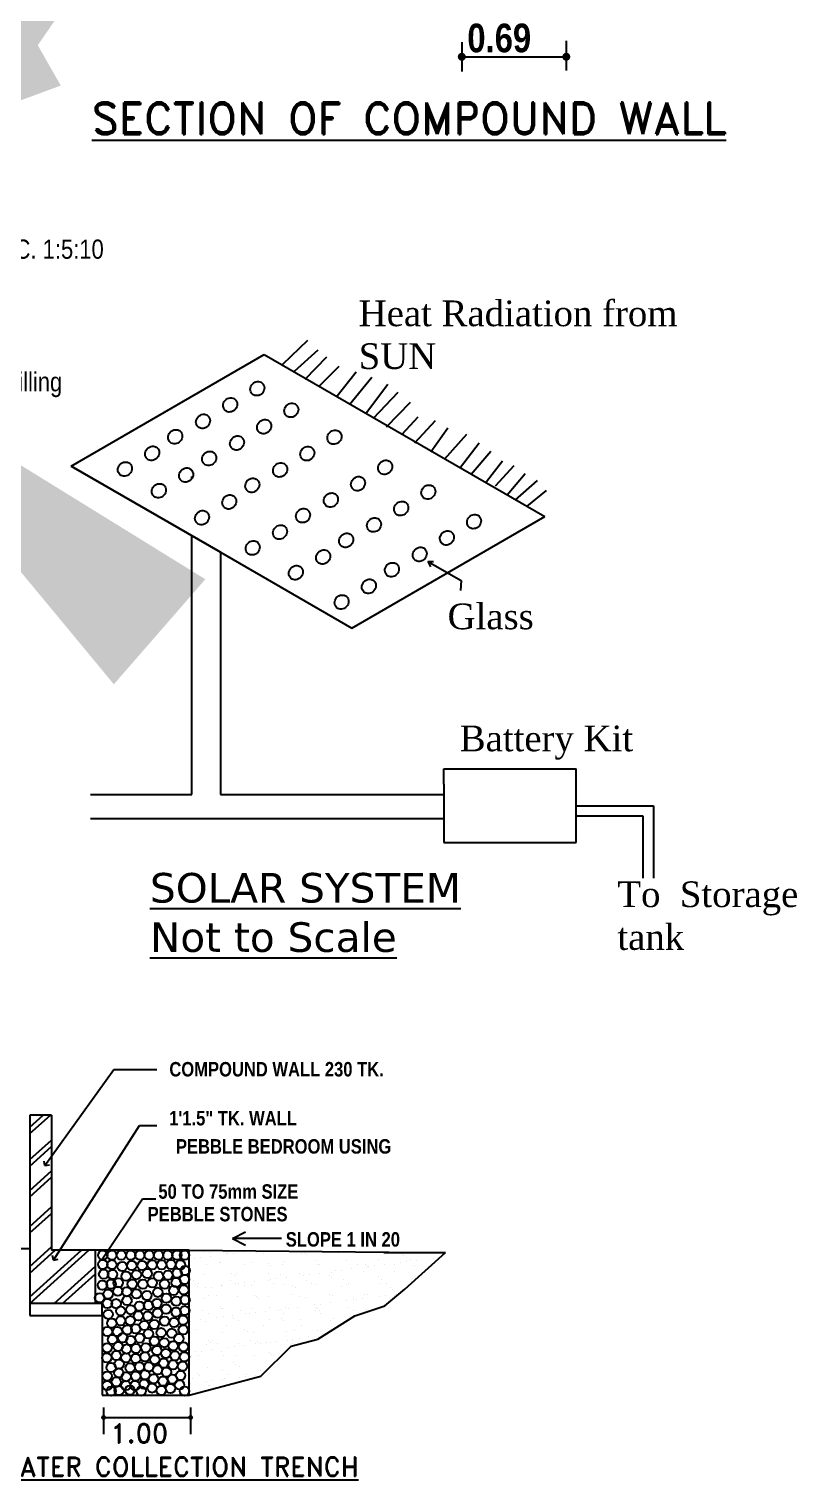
# Model space of a CAD drawing. Header units: metres. Extents: x 826 to 1433, y -826 to -586.
# Drawn here: x 1304.3 to 1312.45, y -790.12 to -774.71 of the extents above; entities that cross this region are included whole.
import ezdxf

# ---------------------------------------------------------------- set-up
doc = ezdxf.new("R2010")
doc.units = ezdxf.units.M
doc.layers.add('hatch', color=8, linetype='Continuous')
doc.layers.add('wall', color=2, linetype='Continuous')
doc.layers.add('text', color=7, linetype='Continuous', lineweight=25)
doc.styles.add('in', font='verdana.ttf', dxfattribs={"height": 8})
doc.styles.add('R1', font='swisscb.ttf')
doc.styles.add('ROMAND', font='ROMAND.SHX')
doc.styles.get("Standard").update_dxf_attribs({"font": 'swissck.ttf'})
doc.dimstyles.new('mohan', dxfattribs={"dimtxt": 9, "dimasz": 4.5, "dimexe": 4.5, "dimexo": 9, "dimgap": 0.0625, "dimtad": 0, "dimdec": 4, "dimzin": 0, "dimdsep": 46, "dimlunit": 4, "dimtxsty": 'Standard', "dimblk": 'ARCHTICK', "dimcen": 0.09, "dimclrd": 9, "dimclre": 9, "dimclrt": 7, "dimadec": 0, "dimazin": 0, "dimtfac": 1, "dimtdec": 4, "dimtix": 1, "dimtofl": 0, "dimtmove": 2, "dimatfit": 0, "dimfxl": 0, "dimtolj": 1, "dimtzin": 0, "dimlwd": -1, "dimarcsym": 0})

# ---------------------------------------------------------------- blocks, each defined once
blk = doc.blocks.new('*X304')
at = {"color": 0}
for p, q in [((-1055.1, 523.63), (-1055.1, 523.63)), ((-1053.51, 523.86), (-1053.51, 523.86)), ((-1052.59, 523.01), (-1052.59, 523.01)), ((-1045.6, 522.93), (-1045.6, 522.93)), ((-1042.64, 522.97), (-1042.64, 522.97)), ((-1038.58, 523.5), (-1038.58, 523.5)), ((-1033.21, 523.41), (-1033.21, 523.41)), ((-1030.03, 522.96), (-1030.03, 522.96)), ((-1014.46, 522.99), (-1014.46, 522.99)), ((-1013.2, 523.24), (-1013.2, 523.24)), ((-998.89, 523.02), (-998.89, 523.02)), ((-983.32, 523.05), (-983.32, 523.05)), ((-967.75, 523.08), (-967.75, 523.08)), ((-1058.7, 520.85), (-1058.7, 520.85)), ((-1056.1, 521.2), (-1056.1, 521.2)), ((-1053.58, 518.07), (-1053.58, 518.07)), ((-1052.03, 521.73), (-1052.03, 521.73)), ((-1048.24, 519.03), (-1048.24, 519.03)), ((-1048.04, 519.17), (-1048.04, 519.17)), ((-1045.24, 522.62), (-1045.24, 522.62)), ((-1038.01, 518.1), (-1038.01, 518.1)), ((-1035.25, 519.11), (-1035.25, 519.11)), ((-1028.23, 518.85), (-1028.23, 518.85)), ((-1027.31, 518.01), (-1027.31, 518.01)), ((-1022.44, 518.13), (-1022.44, 518.13)), ((-1021.74, 519.59), (-1021.74, 519.59)), ((-1012.28, 522.4), (-1012.28, 522.4)), ((-1008.66, 519.76), (-1008.66, 519.76)), ((-1007.93, 518.41), (-1007.93, 518.41)), ((-1006.87, 518.15), (-1006.87, 518.15)), ((-995.87, 519.7), (-995.87, 519.7)), ((-992.9, 522.8), (-992.9, 522.8)), ((-991.3, 518.18), (-991.3, 518.18)), ((-987.92, 518.24), (-987.92, 518.24)), ((-987, 517.4), (-987, 517.4)), ((-986.8, 517.37), (-986.8, 517.37)), ((-984.2, 517.72), (-984.2, 517.72)), ((-982.36, 520.19), (-982.36, 520.19)), ((-980.13, 518.25), (-980.13, 518.25)), ((-975.73, 518.21), (-975.73, 518.21)), ((-973.34, 519.15), (-973.34, 519.15)), ((-972.89, 522.63), (-972.89, 522.63)), ((-971.97, 521.78), (-971.97, 521.78)), ((-970.74, 519.49), (-970.74, 519.49)), ((-969.27, 520.35), (-969.27, 520.35)), ((-967.62, 517.8), (-967.62, 517.8)), ((-966.67, 520.02), (-966.67, 520.02)), ((-960.16, 518.24), (-960.16, 518.24)), ((-959.88, 520.92), (-959.88, 520.92)), ((-957.28, 521.26), (-957.28, 521.26)), ((-1059.24, 511.73), (-1059.24, 511.73)), ((-1054.78, 513.99), (-1054.78, 513.99)), ((-1043.67, 511.76), (-1043.67, 511.76)), ((-1043.26, 514.47), (-1043.26, 514.47)), ((-1042.34, 513.62), (-1042.34, 513.62)), ((-1041.28, 514.48), (-1041.28, 514.48)), ((-1033.97, 511.16), (-1033.97, 511.16)), ((-1028.19, 514.65), (-1028.19, 514.65)), ((-1028.1, 511.78), (-1028.1, 511.78)), ((-1027.17, 512.06), (-1027.17, 512.06)), ((-1024.57, 512.4), (-1024.57, 512.4)), ((-1022.96, 514.02), (-1022.96, 514.02)), ((-1020.51, 512.94), (-1020.51, 512.94)), ((-1015.4, 514.59), (-1015.4, 514.59)), ((-1013.72, 513.83), (-1013.72, 513.83)), ((-1012.53, 511.81), (-1012.53, 511.81)), ((-1011.11, 514.17), (-1011.11, 514.17)), ((-1007.05, 514.71), (-1007.05, 514.71)), ((-1002.95, 513.85), (-1002.95, 513.85)), ((-1002.03, 513.01), (-1002.03, 513.01)), ((-1001.89, 515.07), (-1001.89, 515.07)), ((-1000.26, 515.6), (-1000.26, 515.6)), ((-997.65, 515.94), (-997.65, 515.94)), ((-996.96, 511.84), (-996.96, 511.84)), ((-993.59, 516.48), (-993.59, 516.48)), ((-988.81, 515.24), (-988.81, 515.24)), ((-982.65, 513.41), (-982.65, 513.41)), ((-981.39, 511.87), (-981.39, 511.87)), ((-976.02, 515.18), (-976.02, 515.18)), ((-1060.88, 507.62), (-1060.88, 507.62)), ((-1060.81, 509.37), (-1060.81, 509.37)), ((-1058.29, 510.08), (-1058.29, 510.08)), ((-1057.37, 509.23), (-1057.37, 509.23)), ((-1057.14, 510.38), (-1057.14, 510.38)), ((-1054.09, 508.51), (-1054.09, 508.51)), ((-1053.02, 505.25), (-1053.02, 505.25)), ((-1051.49, 508.86), (-1051.49, 508.86)), ((-1049.55, 505.55), (-1049.55, 505.55)), ((-1047.72, 509.53), (-1047.72, 509.53)), ((-1047.42, 509.39), (-1047.42, 509.39)), ((-1041.57, 510.41), (-1041.57, 510.41)), ((-1040.96, 504.85), (-1040.96, 504.85)), ((-1040.63, 510.29), (-1040.63, 510.29)), ((-1038.03, 510.63), (-1038.03, 510.63)), ((-1037.99, 509.63), (-1037.99, 509.63)), ((-1034.93, 509.47), (-1034.93, 509.47)), ((-1033.97, 505.58), (-1033.97, 505.58)), ((-1033.02, 505.07), (-1033.02, 505.07)), ((-1027.87, 505.01), (-1027.87, 505.01)), ((-1025.99, 510.44), (-1025.99, 510.44)), ((-1021.43, 509.96), (-1021.43, 509.96)), ((-1018.4, 505.61), (-1018.4, 505.61)), ((-1017.98, 509.46), (-1017.98, 509.46)), ((-1017.06, 508.62), (-1017.06, 508.62)), ((-1015.08, 504.95), (-1015.08, 504.95)), ((-1010.42, 510.47), (-1010.42, 510.47)), ((-1008.34, 510.13), (-1008.34, 510.13)), ((-1002.83, 505.63), (-1002.83, 505.63)), ((-1001.58, 505.44), (-1001.58, 505.44)), ((-997.68, 509.02), (-997.68, 509.02)), ((-995.55, 510.07), (-995.55, 510.07)), ((-994.85, 510.5), (-994.85, 510.5)), ((-988.49, 505.61), (-988.49, 505.61)), ((-987.26, 505.66), (-987.26, 505.66)), ((-982.19, 505.03), (-982.19, 505.03)), ((-982.05, 510.55), (-982.05, 510.55)), ((-979.59, 505.38), (-979.59, 505.38)), ((-979.28, 510.53), (-979.28, 510.53)), ((-977.68, 508.85), (-977.68, 508.85)), ((-976.75, 508), (-976.75, 508)), ((-975.7, 505.54), (-975.7, 505.54)), ((-975.52, 505.91), (-975.52, 505.91)), ((-968.96, 510.72), (-968.96, 510.72)), ((-1060.5, 499.73), (-1060.5, 499.73)), ((-1055.21, 499.21), (-1055.21, 499.21)), ((-1054.47, 504.36), (-1054.47, 504.36)), ((-1048.05, 500.69), (-1048.05, 500.69)), ((-1047.41, 499.9), (-1047.41, 499.9)), ((-1047.12, 499.84), (-1047.12, 499.84)), ((-1039.64, 499.24), (-1039.64, 499.24)), ((-1034.62, 499.84), (-1034.62, 499.84)), ((-1032.09, 504.23), (-1032.09, 504.23)), ((-1029.36, 498.82), (-1029.36, 498.82)), ((-1027.74, 500.24), (-1027.74, 500.24)), ((-1024.06, 499.26), (-1024.06, 499.26)), ((-1022.56, 499.72), (-1022.56, 499.72)), ((-1021.11, 500.33), (-1021.11, 500.33)), ((-1019.96, 500.06), (-1019.96, 500.06)), ((-1015.9, 500.6), (-1015.9, 500.6)), ((-1012.71, 504.63), (-1012.71, 504.63)), ((-1009.11, 501.49), (-1009.11, 501.49)), ((-1008.49, 499.29), (-1008.49, 499.29)), ((-1008.03, 500.49), (-1008.03, 500.49)), ((-1007.74, 500.07), (-1007.74, 500.07)), ((-1006.81, 499.23), (-1006.81, 499.23)), ((-1006.5, 501.83), (-1006.5, 501.83)), ((-1002.44, 502.37), (-1002.44, 502.37)), ((-995.65, 503.26), (-995.65, 503.26)), ((-995.24, 500.43), (-995.24, 500.43)), ((-993.04, 503.61), (-993.04, 503.61)), ((-992.92, 499.32), (-992.92, 499.32)), ((-992.71, 504.46), (-992.71, 504.46)), ((-991.78, 503.62), (-991.78, 503.62)), ((-988.98, 504.14), (-988.98, 504.14)), ((-987.43, 499.63), (-987.43, 499.63)), ((-1061.08, 493), (-1061.08, 493)), ((-1060.34, 494.75), (-1060.34, 494.75)), ((-1056.27, 495.28), (-1056.27, 495.28)), ((-1054.15, 494.73), (-1054.15, 494.73)), ((-1053.1, 497.86), (-1053.1, 497.86)), ((-1049.48, 496.17), (-1049.48, 496.17)), ((-1046.88, 496.52), (-1046.88, 496.52)), ((-1045.51, 493.03), (-1045.51, 493.03)), ((-1042.81, 497.05), (-1042.81, 497.05)), ((-1042.77, 495.86), (-1042.77, 495.86)), ((-1040.65, 495.21), (-1040.65, 495.21)), ((-1037.53, 497.89), (-1037.53, 497.89)), ((-1036.02, 497.95), (-1036.02, 497.95)), ((-1033.42, 498.29), (-1033.42, 498.29)), ((-1029.94, 493.06), (-1029.94, 493.06)), ((-1027.56, 495.38), (-1027.56, 495.38)), ((-1022.77, 495.68), (-1022.77, 495.68)), ((-1021.96, 497.92), (-1021.96, 497.92)), ((-1021.85, 494.84), (-1021.85, 494.84)), ((-1014.77, 495.32), (-1014.77, 495.32)), ((-1014.37, 493.09), (-1014.37, 493.09)), ((-1006.39, 497.95), (-1006.39, 497.95)), ((-1002.46, 495.24), (-1002.46, 495.24)), ((-1001.26, 495.8), (-1001.26, 495.8)), ((-1060.18, 490.1), (-1060.18, 490.1)), ((-1057.8, 491.47), (-1057.8, 491.47)), ((-1052.83, 486.91), (-1052.83, 486.91)), ((-1047.09, 490.27), (-1047.09, 490.27)), ((-1037.8, 491.3), (-1037.8, 491.3)), ((-1036.88, 490.45), (-1036.88, 490.45)), ((-1034.3, 490.21), (-1034.3, 490.21)), ((-1020.8, 490.69), (-1020.8, 490.69)), ((-1017.95, 487.38), (-1017.95, 487.38)), ((-1017.5, 490.85), (-1017.5, 490.85)), ((-1015.35, 487.72), (-1015.35, 487.72)), ((-1011.29, 488.26), (-1011.29, 488.26)), ((-1007.71, 490.86), (-1007.71, 490.86)), ((-1058.33, 482.06), (-1058.33, 482.06)), ((-1055.73, 482.41), (-1055.73, 482.41)), ((-1053.84, 485.09), (-1053.84, 485.09)), ((-1051.91, 486.06), (-1051.91, 486.06)), ((-1051.66, 482.94), (-1051.66, 482.94)), ((-1051.17, 486.69), (-1051.17, 486.69)), ((-1049.06, 485.34), (-1049.06, 485.34)), ((-1047.56, 482.08), (-1047.56, 482.08)), ((-1044.87, 483.84), (-1044.87, 483.84)), ((-1042.27, 484.18), (-1042.27, 484.18)), ((-1040.33, 485.58), (-1040.33, 485.58)), ((-1038.2, 484.71), (-1038.2, 484.71)), ((-1035.6, 486.72), (-1035.6, 486.72)), ((-1033.49, 485.37), (-1033.49, 485.37)), ((-1032.53, 486.47), (-1032.53, 486.47)), ((-1031.41, 485.61), (-1031.41, 485.61)), ((-1028.81, 485.95), (-1028.81, 485.95)), ((-1027.55, 481.9), (-1027.55, 481.9)), ((-1027.24, 485.75), (-1027.24, 485.75)), ((-1026.63, 481.06), (-1026.63, 481.06)), ((-1024.75, 486.49), (-1024.75, 486.49)), ((-1020.03, 486.74), (-1020.03, 486.74)), ((-1017.92, 485.4), (-1017.92, 485.4)), ((-1059.87, 480.47), (-1059.87, 480.47)), ((-1057.04, 480.48), (-1057.04, 480.48)), ((-1053.52, 475.46), (-1053.52, 475.46)), ((-1046.78, 480.63), (-1046.78, 480.63)), ((-1042.58, 477.52), (-1042.58, 477.52)), ((-1041.66, 476.67), (-1041.66, 476.67)), ((-1041.47, 480.51), (-1041.47, 480.51)), ((-1040.02, 475.94), (-1040.02, 475.94)), ((-1033.99, 480.57), (-1033.99, 480.57)), ((-1025.9, 480.54), (-1025.9, 480.54)), ((-1060.59, 472.8), (-1060.59, 472.8)), ((-1060.51, 468.83), (-1060.51, 468.83)), ((-1059.55, 470.83), (-1059.55, 470.83)), ((-1057.61, 473.13), (-1057.61, 473.13)), ((-1056.69, 472.28), (-1056.69, 472.28)), ((-1053.72, 469.73), (-1053.72, 469.73)), ((-1051.12, 470.07), (-1051.12, 470.07)), ((-1047.13, 474.17), (-1047.13, 474.17)), ((-1047.05, 470.6), (-1047.05, 470.6)), ((-1046.46, 471), (-1046.46, 471)), ((-1045.02, 472.82), (-1045.02, 472.82)), ((-1040.26, 471.5), (-1040.26, 471.5)), ((-1037.66, 471.84), (-1037.66, 471.84)), ((-1037.31, 472.69), (-1037.31, 472.69)), ((-1033.59, 472.38), (-1033.59, 472.38)), ((-1031.56, 474.19), (-1031.56, 474.19)), ((-1053, 467.96), (-1053, 467.96)), ((-1052.34, 468.3), (-1052.34, 468.3))]:
    blk.add_line(p, q, dxfattribs=at)
blk = doc.blocks.new('_ArchTick')
at = {"color": 0, "lineweight": 0, "const_width": 0.15}
blk.add_lwpolyline([(-0.5, -0.5), (0.5, 0.5)], dxfattribs=at)

msp = doc.modelspace()

# ---------------------------------------------------------------- linework, layer by layer
at = {"color": 7}
for p, q in [((1308.89321, -774.85235), (1308.89321, -775.16588)), ((1310.00338, -774.84029), (1310.00338, -775.15382)), ((1308.89321, -775.00911), (1310.00338, -775.00911)), ((1306.9919, -778.27447), (1307.2579, -778.02014)), ((1307.11719, -778.34815), (1307.36619, -778.1226)), ((1307.2296, -778.43273), (1307.46164, -778.19535)), ((1307.38357, -778.5043), (1307.59204, -778.29609)), ((1307.56917, -778.60794), (1307.77291, -778.3536)), ((1307.70206, -778.70092), (1307.93949, -778.41176)), ((1307.87, -778.79924), (1308.10743, -778.48694)), ((1307.95603, -778.84544), (1308.21826, -778.569)), ((1308.09443, -778.94), (1308.34937, -778.67812)), ((1308.26018, -779.01855), (1308.42959, -778.83187)), ((1308.39401, -779.11025), (1308.61296, -778.87257)), ((1308.56536, -779.20533), (1308.74623, -778.94863)), ((1308.70816, -779.28138), (1308.94615, -779.01518)), ((1308.87951, -779.36695), (1309.07943, -779.11025)), ((1308.99375, -779.44301), (1309.20319, -779.19582)), ((1309.15559, -779.51906), (1309.32694, -779.3004)), ((1309.25078, -779.5666), (1309.4507, -779.34793)), ((1309.37454, -779.66167), (1309.56494, -779.4335)), ((1309.46022, -779.71872), (1309.69822, -779.50956)), ((1309.58398, -779.78527), (1309.79342, -779.61414)), ((1308.53168, -780.37065), (1308.59348, -780.36933)), ((1308.53168, -780.37065), (1308.56229, -780.42436)), ((1308.53168, -780.37065), (1308.88507, -780.571)), ((1308.88507, -780.571), (1308.87806, -780.67652)), ((1304.46509, -786.78456), (1305.19639, -785.76447)), ((1305.19639, -785.76447), (1305.65346, -785.76447)), ((1304.30584, -786.24813), (1304.30584, -787.76096)), ((1304.30584, -786.44527), (1304.52448, -786.24813)), ((1304.30584, -786.37622), (1304.4479, -786.24813)), ((1304.53661, -786.24813), (1304.30584, -786.24813)), ((1304.53661, -786.24813), (1304.53661, -787.68404)), ((1304.5565, -787.78943), (1305.47063, -786.35825)), ((1305.47063, -786.35825), (1305.65346, -786.35825)), ((1304.30584, -786.72147), (1304.53661, -786.51339)), ((1304.30584, -786.79053), (1304.53661, -786.58244)), ((1304.46509, -786.78456), (1304.45813, -786.73685)), ((1304.46509, -786.78456), (1304.5125, -786.77583)), ((1304.30584, -787.04792), (1304.53661, -786.83984)), ((1304.30584, -787.11697), (1304.53661, -786.90889)), ((1304.30584, -787.43114), (1304.53661, -787.22306)), ((1305.06613, -787.78714), (1305.50339, -787.13703)), ((1305.50339, -787.13703), (1305.64203, -787.13703)), ((1304.30584, -787.5002), (1304.53661, -787.29211)), ((1306.45709, -787.55806), (1306.59761, -787.48784)), ((1306.45709, -787.55806), (1306.59761, -787.62827)), ((1306.97702, -787.55806), (1306.45709, -787.55806)), ((1304.30584, -787.6699), (1303.85969, -787.6699)), ((1304.30584, -787.85695), (1304.53661, -787.64886)), ((1304.30584, -787.926), (1304.57418, -787.68404)), ((1304.30584, -788.24772), (1304.93098, -787.68404)), ((1304.30584, -788.17866), (1304.8544, -787.68404)), ((1305.99816, -787.68404), (1304.53661, -787.68404)), ((1304.99816, -787.68404), (1304.99816, -788.24815)), ((1305.99816, -789.22251), (1305.99816, -787.68404)), ((1305.99816, -787.68404), (1308.47111, -787.70774)), ((1308.06619, -787.70774), (1308.72166, -787.70774)), ((1308.28949, -788.09643), (1308.72166, -787.70774)), ((1304.30584, -787.76096), (1304.30584, -788.37635)), ((1304.5565, -787.78943), (1304.54579, -787.74038)), ((1304.5565, -787.78943), (1304.6055, -787.77852)), ((1304.56371, -788.24815), (1304.99816, -787.85641)), ((1304.65212, -788.24815), (1304.99816, -787.93613)), ((1308.07608, -788.27415), (1308.28949, -788.09643)), ((1305.07508, -788.24815), (1304.30584, -788.24815)), ((1305.07508, -788.37635), (1305.07508, -788.24815)), ((1307.75597, -788.38079), (1308.07608, -788.27415)), ((1304.30584, -788.37635), (1305.07508, -788.37635)), ((1305.07508, -788.37635), (1305.07508, -789.22251)), ((1307.36471, -788.6296), (1307.75597, -788.38079)), ((1307.08017, -788.70068), (1307.36471, -788.6296)), ((1306.76005, -789.02058), (1307.08017, -788.70068)), ((1305.99816, -789.22251), (1306.76005, -789.02058)), ((1305.07508, -789.22251), (1305.99816, -789.22251)), ((1305.08834, -789.35297), (1305.08834, -789.63733)), ((1306.01312, -789.35297), (1306.01312, -789.63733)), ((1305.08834, -789.45961), (1306.01312, -789.45961))]:
    msp.add_line(p, q, dxfattribs=at)
for points, const_width in [([(1308.87206, -775.00911, 1), (1308.91435, -775.00911, 1)], 0.04229), ([(1309.98223, -775.00911, 1), (1310.02452, -775.00911, 1)], 0.04229), ([(1305.07552, -789.45961, 1), (1305.10116, -789.45961, 1)], 0.02564), ([(1306.0003, -789.45961, 1), (1306.02594, -789.45961, 1)], 0.02564)]:
    msp.add_lwpolyline(points, format="xyb", close=True, dxfattribs=dict(at, const_width=const_width))
for centre in [(1305.08034, -787.73696), (1305.17763, -787.73696), (1305.27723, -787.73696), (1305.37684, -787.73696), (1305.47413, -787.73696), (1305.57373, -787.73696), (1305.67333, -787.73696), (1305.77062, -787.73696), (1305.86791, -787.73696), (1305.94898, -787.73696), (1305.08034, -787.83418), (1305.17763, -787.8365), (1305.2865, -787.85733), (1305.38842, -787.84576), (1305.49729, -787.84576), (1305.60616, -787.83881), (1305.70554, -787.83881), (1305.80491, -787.83385), (1305.90429, -787.83881), (1305.95398, -787.8984), (1305.07571, -788.05409), (1305.08961, -787.93835), (1305.16836, -788.04483), (1305.18458, -787.94067), (1305.2448, -788.02863), (1305.32819, -787.95918), (1305.39305, -788.04252), (1305.43706, -787.94298), (1305.50656, -788.04483), (1305.55288, -787.93141), (1305.60616, -788.02863), (1305.67333, -787.95918), (1305.73588, -788.04252), (1305.77294, -787.94761), (1305.85864, -788.02631), (1305.86951, -787.92819), (1305.94901, -787.99275), (1305.0466, -788.19035), (1305.13593, -788.149), (1305.24017, -788.11891), (1305.33514, -788.12354), (1305.33746, -788.21844), (1305.43706, -788.14668), (1305.54825, -788.16289), (1305.66407, -788.13048), (1305.75672, -788.19298), (1305.83316, -788.11196), (1305.86096, -788.22307), (1305.93972, -788.10502), (1305.95362, -788.2115), (1305.12899, -788.24854), (1305.13825, -788.36428), (1305.22164, -788.25085), (1305.27028, -788.32855), (1305.37684, -788.31466), (1305.45791, -788.38048), (1305.46949, -788.27631), (1305.56446, -788.27168), (1305.6548, -788.24854), (1305.66175, -788.3527), (1305.75209, -788.30872), (1305.85864, -788.34113), (1305.9513, -788.32493), (1305.17531, -788.45918), (1305.27028, -788.43238), (1305.33978, -788.52729), (1305.37221, -788.43141), (1305.43011, -788.51705), (1305.52045, -788.48233), (1305.55752, -788.3828), (1305.62701, -788.47076), (1305.73588, -788.43604), (1305.8378, -788.45224), (1305.93277, -788.42678), (1305.93508, -788.52863), (1305.12899, -788.54715), (1305.18226, -788.6328), (1305.23554, -788.54715), (1305.2918, -788.61491), (1305.37684, -788.64205), (1305.47181, -788.61659), (1305.56446, -788.5703), (1305.62932, -788.649), (1305.69881, -788.55872), (1305.73356, -788.6652), (1305.81232, -788.56567), (1305.88876, -788.62122), (1305.12204, -788.82493), (1305.12667, -788.71844), (1305.22396, -788.80174), (1305.2435, -788.70717), (1305.32588, -788.82493), (1305.33283, -788.73233), (1305.43011, -788.83418), (1305.43243, -788.7277), (1305.5274, -788.81567), (1305.53667, -788.71844), (1305.6548, -788.74854), (1305.74977, -788.77863), (1305.82853, -788.69993), (1305.84706, -788.80409), (1305.9374, -788.70918), (1305.94667, -788.81567), (1305.16836, -788.92909), (1305.25112, -788.98693), (1305.25306, -788.89202), (1305.36989, -788.93372), (1305.46949, -788.92215), (1305.5691, -788.92215), (1305.63164, -788.84576), (1305.66175, -788.95455), (1305.72661, -788.8828), (1305.75672, -788.9777), (1305.82622, -788.90131), (1305.92814, -788.9152), (1305.12667, -789.01937), (1305.12667, -789.11891), (1305.22396, -789.08217), (1305.32588, -789.12122), (1305.32819, -789.02631), (1305.42317, -789.11891), (1305.43011, -789.01937), (1305.51814, -789.10502), (1305.52972, -789.0078), (1305.60384, -789.14668), (1305.62006, -789.04946), (1305.71966, -789.07261), (1305.79842, -789.15131), (1305.81927, -789.05178), (1305.89571, -789.11428), (1305.90729, -789.01243), (1305.1689, -789.17951), (1305.25337, -789.17454), (1305.36765, -789.16958), (1305.48691, -789.17951), (1305.70113, -789.17215), (1305.94898, -789.17909)]:
    msp.add_circle(centre, 0.04965, dxfattribs=at)
for centre in [(1306.72188, -778.53236), (1306.43341, -778.70616), (1307.08264, -778.76272), (1306.14494, -778.87997), (1306.79417, -778.93653), (1305.84913, -779.04432), (1306.5057, -779.11033), (1307.54103, -779.04879), (1305.60473, -779.22068), (1306.20988, -779.27468), (1307.25256, -779.2226), (1305.31493, -779.38773), (1305.96548, -779.45104), (1306.96409, -779.39641), (1308.07963, -779.36919), (1305.67569, -779.61809), (1306.66827, -779.56076), (1307.79116, -779.543), (1308.53802, -779.63238), (1306.42387, -779.73711), (1307.50269, -779.71681), (1306.13408, -779.90417), (1307.20688, -779.88116), (1308.24955, -779.80618), (1306.96248, -780.05751), (1307.96108, -779.97999), (1309.02376, -779.94515), (1306.67268, -780.22457), (1307.66526, -780.14434), (1308.73529, -780.11896), (1307.42087, -780.3207), (1308.44682, -780.29277), (1307.13107, -780.48775), (1308.15101, -780.45712), (1307.90661, -780.63348), (1307.61681, -780.80053)]:
    msp.add_ellipse(centre, major_axis=(-0.05263, -0.05879), ratio=0.90202376, dxfattribs=at)
at = {"layer": 'hatch', "color": 7, "ltscale": 7}
for p, q in [((1304.74478, -779.356), (1306.79472, -778.17246)), ((1306.79472, -778.17246), (1309.77435, -779.89275)), ((1304.74478, -779.356), (1306.33076, -780.27167)), ((1307.7244, -781.07629), (1309.77435, -779.89275)), ((1306.02541, -782.84492), (1306.02541, -780.09537)), ((1306.33076, -780.27167), (1306.33076, -782.84492)), ((1306.33076, -780.27167), (1307.7244, -781.07629)), ((1308.70084, -782.73267), (1308.70084, -782.57234)), ((1308.70084, -782.57234), (1310.1081, -782.57234)), ((1310.1081, -783.35312), (1310.1081, -782.57234)), ((1308.70084, -782.73267), (1308.70084, -783.35312)), ((1304.95018, -782.84492), (1306.02541, -782.84492)), ((1306.33076, -782.84492), (1308.70084, -782.84492)), ((1310.1081, -782.96273), (1310.92811, -782.96273)), ((1310.1081, -783.07179), (1310.8162, -783.07179)), ((1310.8162, -783.07179), (1310.8162, -783.7338)), ((1310.92811, -782.96273), (1310.92811, -783.7338)), ((1304.95018, -783.0999), (1308.70084, -783.0999)), ((1308.70084, -783.35312), (1310.1081, -783.35312))]:
    msp.add_line(p, q, dxfattribs=at)
at = {"layer": 'wall', "color": 7}
for p, q in [((1306.33076, -780.27167), (1304.74478, -779.356)), ((1306.02541, -779.48975), (1306.02541, -779.46704))]:
    msp.add_line(p, q, dxfattribs=at)

# ---------------------------------------------------------------- block references
at = {"color": 7, "xscale": 0.0256412390401693, "yscale": 0.0256412390401693, "zscale": 0.0256412390401693}
msp.add_blockref('*X304', (1333.20118, -801.12316), dxfattribs=at)

# ---------------------------------------------------------------- texts
at = {"color": 7}
for s, height, style, p in [('0.69', 0.304038, 'R1', (1308.95234, -774.96124)), ('%%USECTION OF COMPOUND WALL', 0.332994, 'ROMAND', (1304.96426, -775.82915)), ('COMPOUND WALL 230 TK.', 0.1536192, 'R1', (1305.78723, -785.83788)), ('1\'1.5" TK. WALL', 0.1536192, 'R1', (1305.78495, -786.35816)), ('PEBBLE BEDROOM USING ', 0.1536192, 'R1', (1305.85722, -786.65739)), ('50 TO 75mm SIZE ', 0.1536192, 'R1', (1305.67059, -787.13647)), (' PEBBLE STONES', 0.1536192, 'R1', (1305.50777, -787.37657)), ('SLOPE 1 IN 20', 0.1536192, 'R1', (1307.02409, -787.64495)), ('1.00', 0.2019, 'ROMAND', (1305.16115, -789.72847)), ('%%URAIN WATER COLLECTION TRENCH', 0.2018995, 'ROMAND', (1303.22041, -790.08291))]:
    msp.add_text(s, height=height, dxfattribs=dict(at, style=style)).set_placement(p)
at = {"color": 7, "ltscale": 7}
for s, p in [('0.15 tk.P.C.C. 1:5:10', (1302.92441, -777.15385)), ('0.15 tk.Sand filling', (1302.74253, -778.56309))]:
    msp.add_text(s, height=0.2036826, dxfattribs=at).set_placement(p)
at = {"layer": 'text', "color": 7, "ltscale": 0.1, "char_height": 0.2727256, "width": 3.636342, "attachment_point": 1, "style": 'in'}
for s, insert in [('{\\fRomantic|b0|i0|c2|p2;Heat Radiation from SUN}', (1307.79817, -777.59714)), ('{\\fRomantic|b0|i0|c2|p2;Glass}', (1308.74214, -780.81571)), ('{\\fRomantic|b0|i0|c2|p2;Battery Kit}', (1308.87159, -782.11143)), ('{\\fRomantic|b0|i0|c2|p2;To  Storage\\Ptank}', (1310.54599, -783.76623))]:
    msp.add_mtext(s, dxfattribs=dict(at, insert=insert))
at = {"layer": 'text', "color": 7, "insert": (1305.5815, -783.67676), "char_height": 0.3141799, "width": 9.7707932, "attachment_point": 1}
msp.add_mtext('{\\fVerdana|b0|i0|c0|p34;\\LSOLAR SYSTEM\\PNot to Scale}', dxfattribs=at)

# ---------------------------------------------------------------- leaders
at = {"color": 7}
for points in [[(1302.32964, -777.88882), (1302.75479, -776.98231), (1302.86855, -776.98231)], [(1300.35628, -776.89627), (1300.78029, -776.65512), (1300.89405, -776.65512)], [(1302.2899, -778.16022), (1302.58987, -778.42143), (1302.70362, -778.42143)]]:
    msp.add_leader(points, dimstyle='mohan', override={"dimgap": 0.0625, "dimtad": 0, "dimfxl": 6}, dxfattribs=at)

doc.saveas('drawing.dxf')
